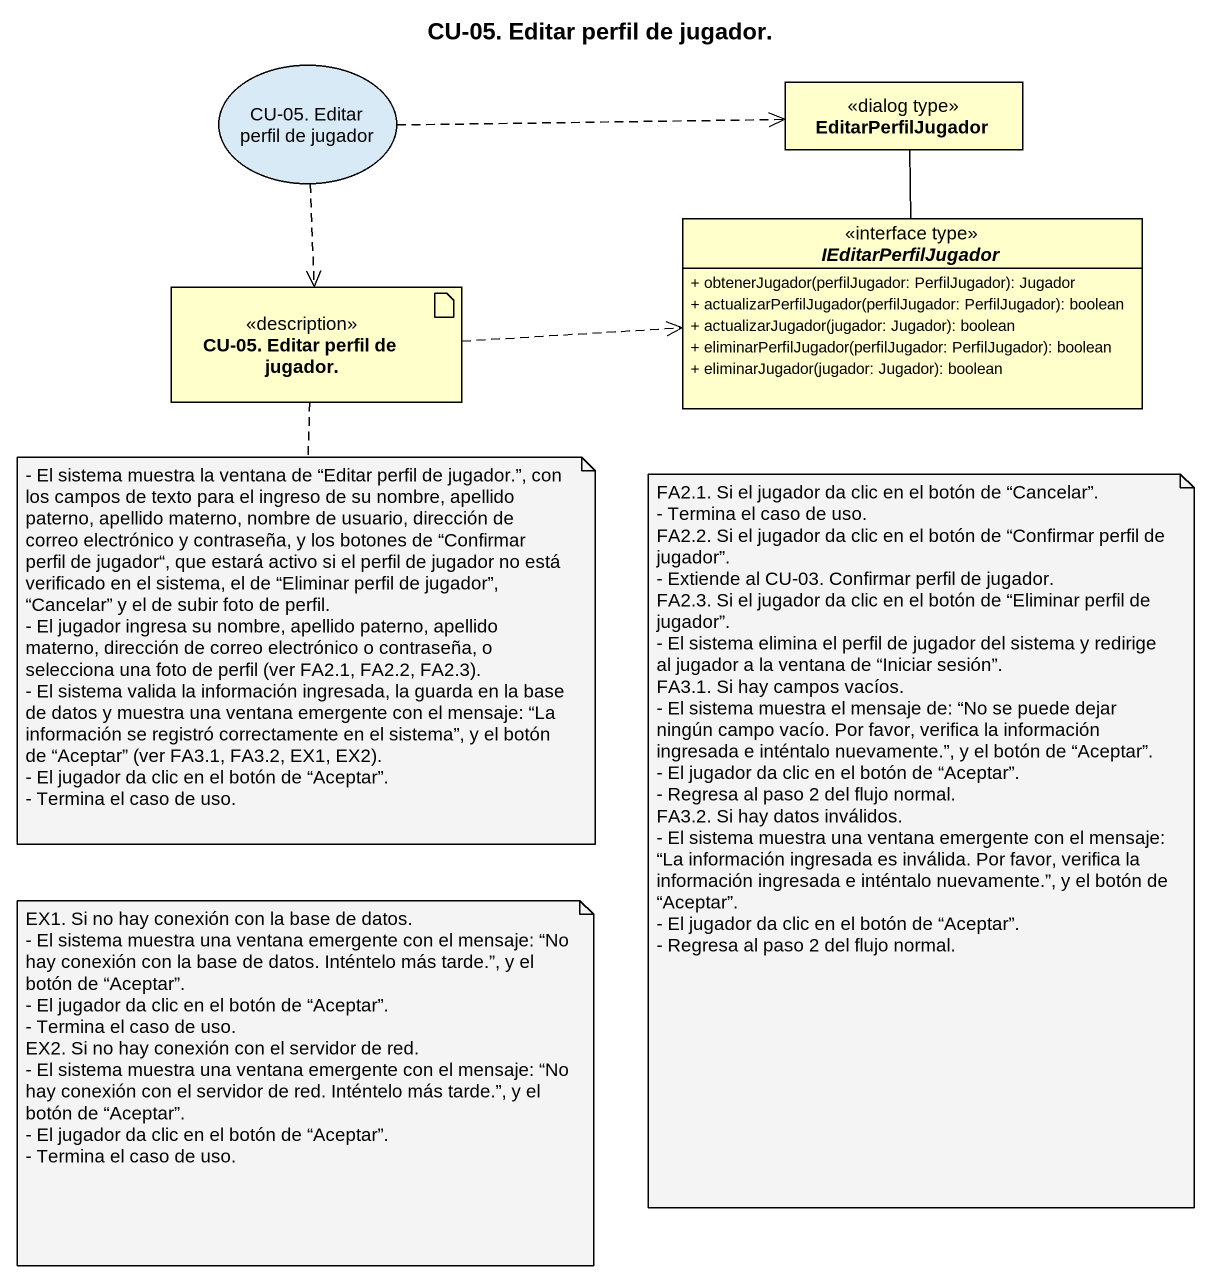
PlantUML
@startuml
title CU-05. Editar perfil de jugador.
allowmixing
hide circle
hide empty members
skinparam classAttributeIconSize 0
usecase "CU-05. Editar perfil de jugador" as CU_05_Editar_perfil_de
class EditarPerfilJugador <<dialog type>>
interface IEditarPerfilJugador <<interface type>> {
  + obtenerJugador(perfilJugador: PerfilJugador): Jugador
  + actualizarPerfilJugador(perfilJugador: PerfilJugador): boolean
  + actualizarJugador(jugador: Jugador): boolean
  + eliminarPerfilJugador(perfilJugador: PerfilJugador): boolean
  + eliminarJugador(jugador: Jugador): boolean
}
artifact "CU-05. Editar perfil de jugador." as CU_05_Editar_perfil_de_2 <<description>>
CU_05_Editar_perfil_de .right.> EditarPerfilJugador
CU_05_Editar_perfil_de ..> CU_05_Editar_perfil_de_2
EditarPerfilJugador -- IEditarPerfilJugador
CU_05_Editar_perfil_de_2 .right.> IEditarPerfilJugador
note bottom of CU_05_Editar_perfil_de_2
  - El sistema muestra la ventana de “Editar perfil de jugador.”, con los campos de texto para el ingreso de su nombre, apellido paterno, apellido materno, nombre de usuario, dirección de correo electrónico y contraseña, y los botones de “Confirmar perfil de jugador“, que estará activo si el perfil de jugador no está verificado en el sistema, el de “Eliminar perfil de jugador”, “Cancelar” y el de subir foto de perfil.
  - El jugador ingresa su nombre, apellido paterno, apellido materno, dirección de correo electrónico o contraseña, o selecciona una foto de perfil (ver FA2.1, FA2.2, FA2.3).
  - El sistema valida la información ingresada, la guarda en la base de datos y muestra una ventana emergente con el mensaje: “La información se registró correctamente en el sistema”, y el botón de “Aceptar” (ver FA3.1, FA3.2, EX1, EX2).
  - El jugador da clic en el botón de “Aceptar”.
  - Termina el caso de uso.
end note
note as N2
  FA2.1. Si el jugador da clic en el botón de “Cancelar”.
  - Termina el caso de uso.
  FA2.2. Si el jugador da clic en el botón de “Confirmar perfil de jugador”.
  - Extiende al CU-03. Confirmar perfil de jugador.
  FA2.3. Si el jugador da clic en el botón de “Eliminar perfil de jugador”.
  - El sistema elimina el perfil de jugador del sistema y redirige al jugador a la ventana de “Iniciar sesión”.
  FA3.1. Si hay campos vacíos.
  - El sistema muestra el mensaje de: “No se puede dejar ningún campo vacío. Por favor, verifica la información ingresada e inténtalo nuevamente.”, y el botón de “Aceptar”.
  - El jugador da clic en el botón de “Aceptar”.
  - Regresa al paso 2 del flujo normal.
  FA3.2. Si hay datos inválidos.
  - El sistema muestra una ventana emergente con el mensaje: “La información ingresada es inválida. Por favor, verifica la información ingresada e inténtalo nuevamente.”, y el botón de “Aceptar”.
  - El jugador da clic en el botón de “Aceptar”.
  - Regresa al paso 2 del flujo normal.
end note
note as N3
  EX1. Si no hay conexión con la base de datos.
  - El sistema muestra una ventana emergente con el mensaje: “No hay conexión con la base de datos. Inténtelo más tarde.”, y el botón de “Aceptar”.
  - El jugador da clic en el botón de “Aceptar”.
  - Termina el caso de uso.
  EX2. Si no hay conexión con el servidor de red.
  - El sistema muestra una ventana emergente con el mensaje: “No hay conexión con el servidor de red. Inténtelo más tarde.”, y el botón de “Aceptar”.
  - El jugador da clic en el botón de “Aceptar”.
  - Termina el caso de uso.
end note
@enduml
